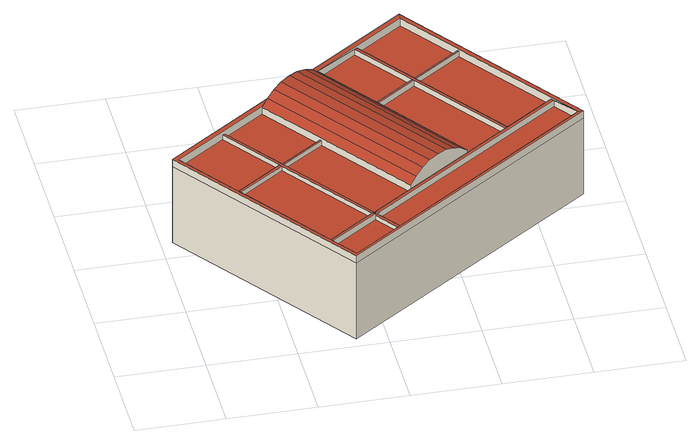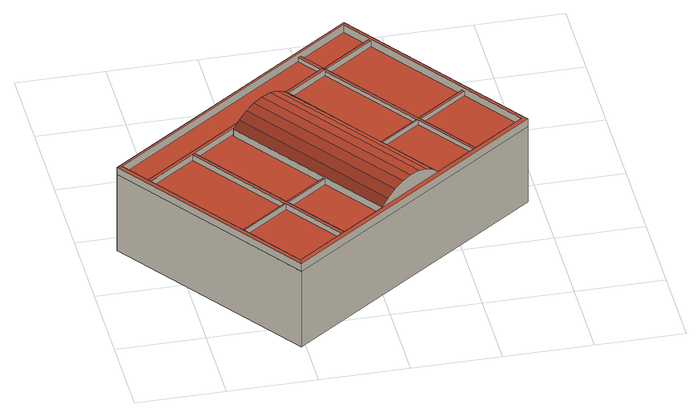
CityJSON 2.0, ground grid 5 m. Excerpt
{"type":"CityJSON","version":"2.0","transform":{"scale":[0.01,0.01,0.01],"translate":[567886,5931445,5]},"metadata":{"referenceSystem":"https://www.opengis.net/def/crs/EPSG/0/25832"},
"CityObjects":{
"building1":{"type":"Building","attributes":{"Grundfläche 2D":"236.963054","Grundhöhe NN":"5.749"},"children":["building1-1","building1-2","building1-3","building1-4","building1-5","building1-6","building1-7","building1-8","building1-9"],"geometry":[{"type":"MultiSurface","lod":"3","boundaries":[[[0,1,2,3,4,5,6,7,8,9,10,11,12,13,14]],[[15,16,17,18,19,20,1,21]],[[19,18,22,23,20]],[[22,24,25,23]],[[24,26,27,25]],[[26,28,29,27]],[[28,30,31,29]],[[31,30,32,33,34]],[[35,36,37,38,5,34,33,32]],[[39,40,41,42,43,44,45,46,47,48,49,50,51,52,53,54,55,56,57,58,59,60,61,62,63]],[[57,64,8,7]],[[64,65,9,8]],[[65,56,10,9]],[[53,52,12,11,55,54,66,67]],[[50,49,68,69,48,47,0,14,13,12,52,51,70,71]],[[72,73,45,44,21,1,0,47,46]],[[60,74,5,38,61]],[[5,74,75]],[[58,6,5,75,59]],[[43,76,77,42,41,17,16,15,21,44]],[[41,40,39,35,32,30,28,26,24,22,18,17]],[[63,78,79,62,61,38,37,36,35,39]],[[4,3,2,1,20,23,25,27,29,31,34,5]],[[65,64,80,81]],[[56,65,81,82]],[[57,56,82,83]],[[64,57,83,80]],[[83,82,81,80]]],"semantics":{"surfaces":[{"type":"RoofSurface"},{"type":"WallSurface"},{"type":"GroundSurface"}],"values":[0,0,0,0,0,0,0,0,0,0,1,1,1,1,1,1,1,1,1,1,1,1,1,1,1,1,1,2]}}]},
"building1-1":{"type":"BuildingInstallation","parents":["building1"],"geometry":[{"type":"MultiSurface","lod":"3","boundaries":[[[84,85,86,73,72,87,88,89,90,67,66,91]],[[46,92,87,72]],[[90,93,53,67]],[[94,89,88,95]],[[54,96,91,66]],[[84,97,98,85]],[[73,86,99,45]]],"semantics":{"surfaces":[{"type":"RoofSurface"},{"type":"WallSurface"}],"values":[0,1,1,1,1,1,1]}}]},
"building1-2":{"type":"BuildingInstallation","parents":["building1"],"geometry":[{"type":"MultiSurface","lod":"3","boundaries":[[[88,87,69,68]],[[49,95,88,68]],[[92,48,69,87]]],"semantics":{"surfaces":[{"type":"RoofSurface"},{"type":"WallSurface"}],"values":[0,1,1]}}]},
"building1-3":{"type":"BuildingInstallation","parents":["building1"],"geometry":[{"type":"MultiSurface","lod":"3","boundaries":[[[100,101,102,103]],[[104,105,100,103]],[[106,107,102,101]]],"semantics":{"surfaces":[{"type":"RoofSurface"},{"type":"WallSurface"}],"values":[0,1,1]}}]},
"building1-4":{"type":"BuildingInstallation","parents":["building1"],"geometry":[{"type":"MultiSurface","lod":"3","boundaries":[[[76,86,85,77]],[[77,85,98,42]],[[86,76,43,99]]],"semantics":{"surfaces":[{"type":"RoofSurface"},{"type":"WallSurface"}],"values":[0,1,1]}}]},
"building1-5":{"type":"BuildingInstallation","parents":["building1"],"geometry":[{"type":"MultiSurface","lod":"3","boundaries":[[[108,109,71,70]],[[93,90,108,70,51]],[[90,89,109,108]],[[50,71,109,89,94]]],"semantics":{"surfaces":[{"type":"RoofSurface"},{"type":"WallSurface"}],"values":[0,1,1,1]}}]},
"building1-6":{"type":"BuildingInstallation","parents":["building1"],"geometry":[{"type":"MultiSurface","lod":"3","boundaries":[[[110,111,79,78]],[[110,78,63,112]],[[79,111,113,62]]],"semantics":{"surfaces":[{"type":"RoofSurface"},{"type":"WallSurface"}],"values":[0,1,1]}}]},
"building1-7":{"type":"BuildingInstallation","parents":["building1"],"geometry":[{"type":"MultiSurface","lod":"3","boundaries":[[[110,114,115,103,102,75,74,111]],[[103,115,116,104]],[[75,102,107,59]],[[111,74,60,113]],[[114,110,112,117]]],"semantics":{"surfaces":[{"type":"RoofSurface"},{"type":"WallSurface"}],"values":[0,1,1,1,1]}}]},
"building1-8":{"type":"BuildingInstallation","parents":["building1"],"geometry":[{"type":"MultiSurface","lod":"3","boundaries":[[[118,11,10,7,6,119]],[[56,57,7,10]],[[106,101,100,105,120,121,11,118,119,6,58]],[[121,122,11]],[[11,122,123,55]]],"semantics":{"surfaces":[{"type":"RoofSurface"},{"type":"WallSurface"}],"values":[0,1,1,1,1]}}]},
"building1-9":{"type":"BuildingInstallation","parents":["building1"],"geometry":[{"type":"MultiSurface","lod":"3","boundaries":[[[124,122,121,125]],[[91,96,123,122,124]],[[115,114,121]],[[116,115,121,120]],[[84,125,121,114,117,97]],[[84,91,124,125]]],"semantics":{"surfaces":[{"type":"RoofSurface"},{"type":"WallSurface"}],"values":[0,1,1,1,1,1]}}]}
},
"vertices":[
[97,1127,616],[634,1511,616],[708,1564,616],[907,1707,616],[954,1740,616],[988,1765,616],[1520,2145,616],[1524,2185,616],[64,1141,616],[832,67,616],[2292,1111,616],[2261,1110,616],[838,91,616],[345,781,616],[335,795,616],[872,1172,613],[879,1163,613],[1253,640,613],[1287,664,650],[906,1196,650],[665,1533,650],[631,1509,613],[1330,695,681],[708,1564,681],[1374,727,700],[752,1596,700],[1429,766,706],[807,1635,706],[1480,803,700],[858,1672,700],[1529,837,681],[907,1707,681],[1575,871,650],[1193,1405,650],[954,1740,650],[1613,897,613],[1239,1421,613],[1231,1432,613],[991,1767,613],[1613,897,569],[1287,664,569],[1253,640,569],[879,1163,569],[872,1172,569],[631,1509,569],[391,1337,569],[376,1327,569],[97,1127,569],[335,795,569],[345,781,569],[725,250,569],[735,236,569],[838,91,569],[1117,291,569],[1132,302,569],[2261,1110,569],[2292,1111,569],[1524,2185,569],[1520,2145,569],[1243,1947,569],[1227,1936,569],[991,1767,569],[1231,1432,569],[1239,1421,569],[64,1141,569],[832,67,569],[1132,302,597],[1117,291,597],[345,781,597],[335,795,597],[735,236,606],[725,250,606],[376,1327,597],[391,1337,597],[1227,1936,603],[1243,1947,603],[872,1172,597],[879,1163,597],[1239,1421,603],[1231,1432,603],[64,1141,75],[832,67,75],[2292,1111,75],[1524,2185,75],
[1020,458,597],[639,991,597],[632,1000,597],[614,995,597],[624,981,597],[1004,450,597],[1014,435,597],[1031,442,597],[614,995,569],[1014,435,569],[1004,450,569],[624,981,569],[1031,442,569],[1020,458,569],[639,991,569],[632,1000,569],
[1766,1802,603],[1760,1810,603],[1483,1612,603],[1489,1603,603],[1489,1603,569],[1766,1802,569],[1760,1810,569],[1483,1612,569],
[1014,435,606],[1004,450,606],
[1475,1590,603],[1467,1601,603],[1475,1590,569],[1467,1601,569],
[1856,1057,603],[1872,1068,603],[1872,1068,569],[1856,1057,569],
[1766,1802,616],[1760,1810,616],[2149,1266,569],[2149,1266,606],[2161,1250,606],[2161,1250,569],
[1031,442,606],[1020,458,606]
]}
